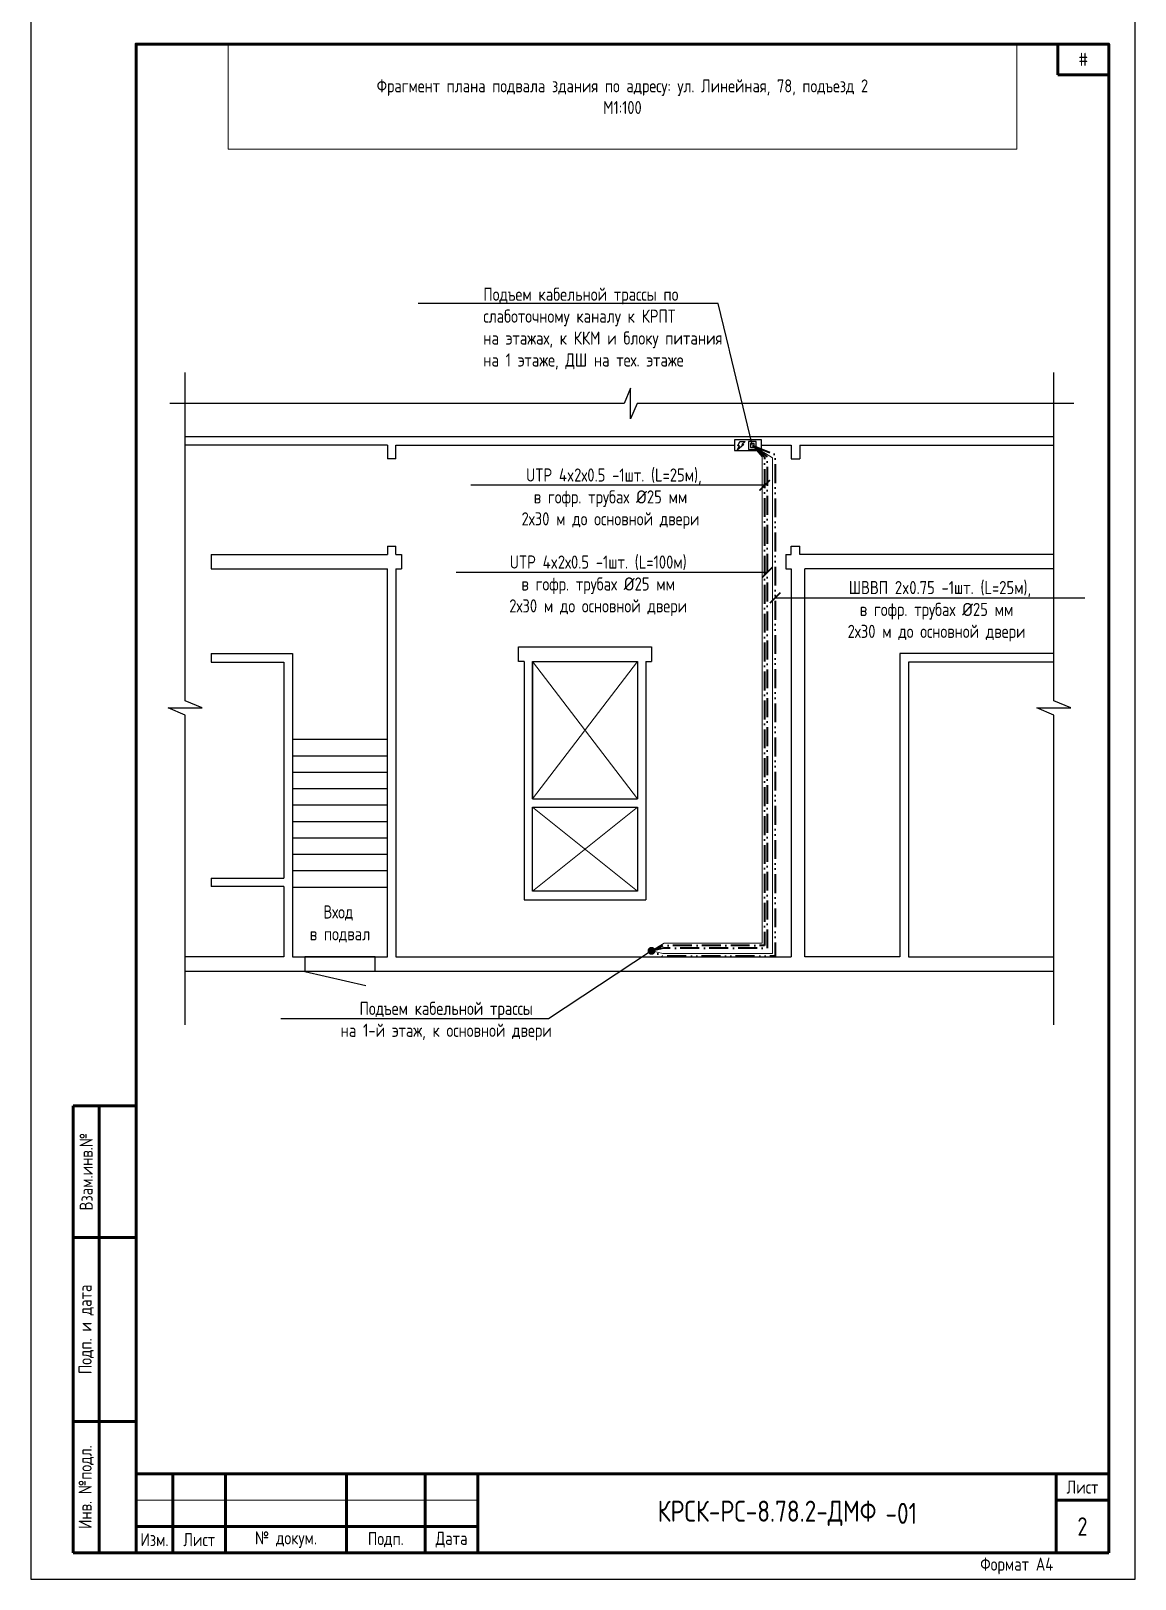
# Model space of a CAD drawing. Header units: millimetres. Extents: x -1818 to 2939, y -1518 to -220.
# Drawn here: x 629.3 to 839.3, y -813.9 to -519.4 of the extents above; entities that cross this region are included whole.
import ezdxf
from ezdxf import colors
from ezdxf.entities.mleader import LeaderData, LeaderLine
from ezdxf.math import Vec2, Vec3

# ---------------------------------------------------------------- set-up
doc = ezdxf.new("R2010")
doc.units = ezdxf.units.MM
for name, pattern in [('ACAD_ISO10W100', [18, 12, -3, 0, -3]), ('ACAD_ISO12W100', [21, 12, -3, 0, -3, 0, -3]), ('DASHED', [7, 5, -2, 0])]:
    doc.linetypes.add(name, pattern=pattern)
for name, color, linetype, lineweight in [('(034) Оформление_0', 7, 'Continuous', 9), ('ВОЛС проектир.', 5, 'DASHED', 50), ('Домофония схемы', 7, 'Continuous', 40)]:
    doc.layers.add(name, color=color, linetype=linetype, lineweight=lineweight)
for name, color, linetype in [('_', 7, 'Continuous'), ('ВДРС', 7, 'Continuous'), ('Выноски и подписи', 7, 'Continuous'), ('Планы', 7, 'Continuous')]:
    doc.layers.add(name, color=color, linetype=linetype)
doc.layers.add('ВЭ', color=7, linetype='Continuous', plot=False)
doc.styles.get("Standard").update_dxf_attribs({"font": ''})
doc.styles.get('Standard').set_extended_font_data('GOST type A')
doc.linetypes.add('Гофра Металлорукав ПНД-труба', pattern='A,0.25,-0.1,[133,ltypeshp.shx,S=0.1,R=0,X=-0.1,Y=0],-0.1,1', length=1.45)

# ---------------------------------------------------------------- blocks, each defined once
blk = doc.blocks.new('*T217')
at = {"layer": '(034) Оформление_0', "lineweight": 60, "transparency": 16777216}
for p, q in [((0, 0), (185, 0)), ((0, 0), (0, -15)), ((7, 0), (7, -15)), ((17, 0), (17, -15)), ((40, 0), (40, -15)), ((55, 0), (55, -15)), ((65, 0), (65, -15)), ((175, 0), (175, -15)), ((185, 0), (185, -15)), ((175, -5), (185, -5)), ((0, -10), (65, -10)), ((0, -15), (185, -15))]:
    blk.add_line(p, q, dxfattribs=at)
at = {"layer": '(034) Оформление_0', "transparency": 16777216}
blk.add_line((0, -5), (65, -5), dxfattribs=at)
at = {"layer": '(034) Оформление_0', "color": 0, "lineweight": 60, "transparency": 16777216, "attachment_point": 5}
for s, insert, char_height, width in [('Лист', (180, -2.5), 2.5, 10), ('{\\fGOST type A|b0|i0|c0;КРСК-РС-8.78.2-ДМФ', (120, -7.5), 4, 110), ('Изм.', (3.5, -12.5), 2.5, 7), ('Лист', (12, -12.5), 2.5, 10), ('№ докум.', (28.5, -12.5), 2.5, 21), ('Подп.', (47.5, -12.5), 2.5, 15), ('Дата', (60, -12.5), 2.5, 10)]:
    blk.add_mtext(s, dxfattribs=dict(at, insert=insert, char_height=char_height, width=width))
blk = doc.blocks.new('*U216')
blk.add_blockref('*T217', (-185, 15))
blk = doc.blocks.new('*T219')
at = {"layer": '(034) Оформление_0', "color": 0, "lineweight": 60, "transparency": 16777216}
for p, q in [((0, 0), (0, 85)), ((0, 85), (12, 85)), ((5, 0), (5, 85)), ((12, 0), (12, 85)), ((0, 60), (12, 60)), ((0, 25), (12, 25)), ((0, 0), (12, 0))]:
    blk.add_line(p, q, dxfattribs=at)
at = {"layer": '(034) Оформление_0', "color": 0, "transparency": 16777216, "char_height": 2.5, "attachment_point": 5, "rotation": 90}
for s, insert, width in [('{\\C256;Взам.инв.№\\P}', (2.5, 72.5), 25), ('{\\C256;Подп. и дата\\P}', (2.5, 42.5), 35), ('{\\C256;Инв. №подл.\\P}', (2.5, 12.5), 25)]:
    blk.add_mtext(s, dxfattribs=dict(at, insert=insert, width=width))
blk = doc.blocks.new('*T220')
at = {"lineweight": 60, "transparency": 16777216}
for p, q in [((0, 0), (9.69, 0)), ((0, 0), (0, -5.814)), ((9.69, 0), (9.69, -5.814)), ((0, -5.814), (9.69, -5.814))]:
    blk.add_line(p, q, dxfattribs=at)
at = {"color": 0, "transparency": 16777216, "insert": (4.845, -2.907), "char_height": 2.5, "width": 9.69, "attachment_point": 5}
blk.add_mtext('#', dxfattribs=at)
blk = doc.blocks.new('*U218')
at = {"layer": '(034) Оформление_0'}
blk.add_lwpolyline([(210, 297), (0, 297), (0, 0), (210, 0)], close=True, dxfattribs=at)
at = {"layer": '(034) Оформление_0', "lineweight": 60}
blk.add_lwpolyline([(205, 5), (205, 292), (20, 292), (20, 5)], close=True, dxfattribs=at)
for name, p in [('*T220', (195.31, 292)), ('*T219', (8, 5)), ('*U216', (205, 5))]:
    blk.add_blockref(name, p)
at = {"insert": (187.5, 2.5), "char_height": 2.5, "width": 35, "attachment_point": 5}
blk.add_mtext('Формат А4', dxfattribs=at)
blk = doc.blocks.new('*T269')
at = {"layer": 'Defpoints', "color": 8, "linetype": 'ByBlock', "lineweight": 0, "transparency": 16777216}
for p, q in [((0, 0), (150, 0)), ((0, 0), (0, -20)), ((150, 0), (150, -20)), ((0, -20), (150, -20))]:
    blk.add_line(p, q, dxfattribs=at)
at = {"color": 0, "transparency": 16777216, "insert": (75, -10), "char_height": 2.4694, "width": 150, "attachment_point": 5}
blk.add_mtext('{\\fGOST type A|b0|i0|c0;Фрагмент плана подвала здания по адресу: ул. Линейная, 78, подъезд 2^JМ1:100', dxfattribs=at)
blk = doc.blocks.new('_ArchTick')
at = {"color": 0, "const_width": 0.15}
blk.add_lwpolyline([(-0.5, -0.5), (0.5, 0.5)], dxfattribs=at)
blk = doc.blocks.new('План_силовой.канал')
blk.add_lwpolyline([(-3.92, 1.24), (-2.29, 1.24), (-3.24, 0.27), (-2.62, 0.27), (-4.73, -1.5), (-4.04, -0.08), (-4.56, -0.08), (-3.92, 1.24)])
at = {"layer": 'ВДРС'}
for points in [[(1.22, 1.22), (-1.23, 1.22), (-1.23, -1.23), (1.22, -1.23)], [(0.61, 0.61), (-0.61, 0.61), (-0.61, -0.61), (0.61, -0.61)]]:
    blk.add_lwpolyline(points, close=True, dxfattribs=at)

msp = doc.modelspace()

# ---------------------------------------------------------------- linework, layer by layer
at = {"layer": '_', "linetype": 'Continuous', "ltscale": 5}
msp.add_lwpolyline([(694.73, -698.32), (694.73, -695.56), (681.37, -695.56), (681.37, -698.32), (692.96, -700.98)], dxfattribs=at)
at = {"layer": 'ВОЛС проектир.', "color": 7, "linetype": 'Гофра Металлорукав ПНД-труба', "lineweight": 20, "ltscale": 5, "flags": 128}
for points in [[(766.49, -598.27), (770.33, -600.6), (770.33, -694.91), (770.33, -694.91), (749.47, -694.91), (747.28, -694.4)], [(766.49, -598.27), (768.33, -600.42), (768.33, -692.91), (749.7, -692.91), (747.28, -694.4)]]:
    msp.add_lwpolyline(points, dxfattribs=at)
at = {"layer": 'Домофония схемы', "color": 6, "linetype": 'ACAD_ISO12W100', "ltscale": 0.3, "flags": 128}
msp.add_lwpolyline([(766.49, -598.27), (770.83, -600), (770.83, -695.41), (749.41, -695.41), (747.28, -694.4)], dxfattribs=at)
at = {"layer": 'Домофония схемы', "color": 3, "linetype": 'ACAD_ISO10W100', "ltscale": 0.3, "flags": 128}
for points in [[(766.49, -598.27), (769.33, -600.41), (769.33, -693.91), (749.58, -693.91), (747.28, -694.4)], [(766.49, -598.27), (768.83, -600.5), (768.83, -693.41), (749.64, -693.41), (747.28, -694.4)]]:
    msp.add_lwpolyline(points, dxfattribs=at)
at = {"layer": 'Планы', "linetype": 'Continuous', "ltscale": 5}
for p, q in [((697.07, -598.21), (697.07, -599.26)), ((697.07, -599.26), (697.07, -600.83)), ((698.7, -600.83), (697.07, -600.83)), ((773.89, -600.83), (775.51, -600.83)), ((697.07, -617.42), (697.07, -618.98)), ((697.07, -617.42), (698.7, -617.42)), ((698.7, -618.98), (698.7, -617.42)), ((773.89, -618.98), (773.89, -617.42)), ((773.89, -617.42), (775.51, -617.42)), ((775.51, -618.98), (775.51, -617.42)), ((663.57, -618.98), (663.57, -621.75)), ((699.75, -618.98), (699.75, -621.75)), ((772.84, -618.98), (772.84, -621.75)), ((663.57, -621.75), (697.07, -621.75)), ((823.82, -621.75), (776.49, -621.75)), ((663.57, -637.86), (663.57, -639.48)), ((663.57, -680.56), (663.57, -682.19)), ((677.4, -682.19), (677.4, -695.56)), ((677.4, -695.56), (658.6, -695.56)), ((796.16, -695.56), (823.82, -695.56)), ((681.37, -698.32), (658.6, -698.32))]:
    msp.add_line(p, q, dxfattribs=at)
for points in [[(658.6, -708.48), (658.6, -649.59), (655.36, -648.2), (658.6, -648.2), (661.83, -648.2), (658.6, -646.81), (658.6, -584.37)], [(823.82, -708.48), (823.82, -649.59), (820.58, -648.2), (823.82, -648.2), (827.05, -648.2), (823.82, -646.81), (823.82, -584.37)], [(658.6, -596.58), (823.82, -596.58)], [(697.07, -598.21), (658.6, -598.21)], [(697.07, -598.21), (697.07, -598.21)], [(698.7, -600.83), (698.7, -598.21), (763.09, -598.21)], [(768.21, -598.21), (773.89, -598.21), (773.89, -600.83)], [(775.51, -598.21), (775.51, -600.83)], [(775.51, -598.21), (823.82, -598.21)], [(663.57, -618.98), (697.07, -618.98)], [(698.7, -618.98), (699.75, -618.98)], [(772.84, -618.98), (773.89, -618.98)], [(823.82, -618.98), (775.51, -618.98)], [(663.57, -637.86), (677.4, -637.86), (679.02, -637.86), (679.02, -695.56), (697.07, -695.56), (697.07, -621.75)], [(698.7, -621.75), (699.75, -621.75)], [(698.7, -621.75), (698.7, -695.56)], [(772.84, -621.75), (773.89, -621.75)], [(773.89, -621.75), (773.89, -695.56)], [(823.82, -637.86), (796.16, -637.86), (794.54, -637.86), (794.54, -695.56), (776.49, -695.56), (776.49, -621.75)], [(723.07, -639.33), (722.02, -639.33), (722.02, -636.57), (747.32, -636.57), (747.32, -639.33)], [(663.57, -639.48), (677.4, -639.48)], [(677.4, -639.48), (677.4, -680.56)], [(723.07, -639.33), (723.07, -684.67)], [(724.7, -639.33), (724.7, -665.47)], [(724.7, -665.47), (724.7, -639.33), (744.64, -639.33), (744.64, -665.47)], [(744.64, -639.33), (744.64, -665.47)], [(746.26, -639.33), (747.32, -639.33)], [(746.26, -639.33), (746.26, -684.67)], [(796.16, -639.48), (796.16, -695.56)], [(823.82, -639.48), (796.16, -639.48)], [(697.07, -654.22), (679.02, -654.22)], [(697.07, -657.34), (679.02, -657.34)], [(697.07, -660.46), (679.02, -660.46)], [(697.07, -663.59), (679.02, -663.59)], [(724.7, -665.47), (744.64, -665.47)], [(697.07, -666.71), (679.02, -666.71)], [(744.64, -667.09), (744.64, -683.05), (724.7, -683.05), (724.7, -667.09)], [(724.7, -667.09), (744.64, -667.09)], [(744.64, -667.09), (744.64, -683.05)], [(697.07, -669.83), (679.02, -669.83)], [(697.07, -672.95), (679.02, -672.95)], [(697.07, -676.08), (679.02, -676.08)], [(697.07, -679.2), (679.02, -679.2)], [(663.57, -680.56), (677.4, -680.56)], [(677.4, -682.19), (677.4, -682.19), (663.57, -682.19)], [(697.07, -682.32), (679.02, -682.32)], [(723.07, -684.67), (746.26, -684.67)], [(698.7, -695.56), (773.89, -695.56)], [(823.82, -698.32), (681.37, -698.32), (681.37, -698.32)]]:
    msp.add_lwpolyline(points, dxfattribs=at)
at = {"layer": 'Планы', "linetype": 'Continuous', "lineweight": 0, "ltscale": 5}
for points in [[(744.64, -639.33), (724.7, -665.47)], [(744.64, -665.47), (724.7, -639.33)], [(744.64, -667.09), (724.7, -683.05)], [(724.7, -667.09), (744.64, -683.05)]]:
    msp.add_lwpolyline(points, dxfattribs=at)

# ---------------------------------------------------------------- block references
msp.add_blockref('*T269', (666.78, -521.91))

# ---------------------------------------------------------------- texts
at = {"layer": '(034) Оформление_0'}
for s, insert, char_height, width, attachment_point in [('\\pi4.04291;Вход \\P\\pi1.45363;в подвал', (680.85, -685.75), 2.5, 13.6215, 1), ('-01', (791.81, -801.41), 4, 42.636, 4), ('2', (829.28, -803.91), 3.5, 10, 5)]:
    msp.add_mtext(s, dxfattribs=dict(at, insert=insert, char_height=char_height, width=width, attachment_point=attachment_point))

# ---------------------------------------------------------------- next in the draw order: leaders
at = {"layer": '(034) Оформление_0', "linetype": 'Continuous', "ltscale": 5}
ml = msp.add_multileader_mtext('Standard', dxfattribs=at)
ml.set_content('Подъем кабельной трассы по \\Pслаботочному каналу к КРПТ\\Pна этажах, к ККМ и блоку питания\\Pна 1 этаже, ДШ на тех. этаже', color=256)
ml.set_leader_properties()
ml.build(insert=Vec2(0, 0))
ml.multileader.update_dxf_attribs({"text_left_attachment_type": 6, "text_right_attachment_type": 6, "dogleg_length": 0, "arrow_head_size": 0.18})
ctx = ml.context
ctx.base_point, ctx.char_height, ctx.arrow_head_size, ctx.landing_gap_size, ctx.plane_origin = Vec3(715.32, -571.24), 2.5, 0.18, 0, Vec3(779.1, -559.18)
ctx.left_attachment, ctx.right_attachment = 6, 6
notes = []
notes.append((ctx, [(1, (1, 1, 0), (759.97, -571.24), (-1, 0), 0, [(0, [(766.49, -598.27)], 0, [])])]))
ctx.mtext.insert, ctx.mtext.flow_direction = Vec3(715.32, -568.24), 5
ctx.mtext.has_bg_fill, ctx.mtext.bg_color, ctx.mtext.bg_scale_factor, ctx.mtext.bg_transparency, ctx.mtext.use_window_bg_color = 1, -1027028792, 1.5, 0, 1
ml = msp.add_multileader_mtext('Standard', dxfattribs=at)
ml.set_content('Подъем кабельной трассы\\Pна 1-й этаж, к основной двери', color=256)
ml.set_leader_properties()
ml.build(insert=Vec2(0, 0))
ml.multileader.update_dxf_attribs({"text_left_attachment_type": 6, "text_right_attachment_type": 6, "dogleg_length": 0, "arrow_head_size": 0.18})
ctx = ml.context
ctx.base_point, ctx.char_height, ctx.arrow_head_size, ctx.landing_gap_size, ctx.plane_origin = Vec3(688.8, -707.31), 2.5, 0.18, 0, Vec3(751.18, -689.33)
ctx.left_attachment, ctx.right_attachment, ctx.text_align_type = 6, 6, 1
notes.append((ctx, [(1, (1, 1, 0), (727.73, -707.31), (-1, 0), 0, [(0, [(747.28, -694.4)], 0, [])])]))
ctx.mtext.insert, ctx.mtext.alignment, ctx.mtext.flow_direction = Vec3(708.26, -704.1), 2, 5
ctx.mtext.has_bg_fill, ctx.mtext.bg_color, ctx.mtext.bg_scale_factor, ctx.mtext.bg_transparency, ctx.mtext.use_window_bg_color = 1, -1027028792, 1.5, 0, 1
for ctx, leaders in notes:
    for number, flags, end, landing, length, lines in leaders:
        leader = LeaderData()
        leader.index, (leader.has_last_leader_line, leader.has_dogleg_vector, leader.attachment_direction) = number, flags
        leader.last_leader_point, leader.dogleg_vector, leader.dogleg_length = Vec3(end), Vec3(landing), length
        for number, points, colour, breaks in lines:
            line = LeaderLine()
            line.index, line.vertices, line.color, line.breaks = number, Vec3.list(points), colors.encode_raw_color(colour), breaks
            leader.lines.append(line)
        ctx.leaders.append(leader)

# ---------------------------------------------------------------- next in the draw order: hatches: boundary and pattern name
at = {"layer": 'Планы'}
h = msp.add_hatch(color=256, dxfattribs=at)
h.dxf.hatch_style = 1
edge = h.paths.add_edge_path()
edge.add_arc((747.31, -694.4), 0.762, -19.2004, 340.7996)

# ---------------------------------------------------------------- next in the draw order: linework, layer by layer
at = {"layer": 'ВЭ'}
msp.add_lwpolyline([(629.28, -813.91), (839.28, -813.91), (839.28, -516.91), (629.28, -516.91)], close=True, dxfattribs=at)
at = {"layer": 'Планы'}
msp.add_lwpolyline([(827.67, -590.25), (744.59, -590.25), (743.33, -593.18), (743.33, -590.25), (743.33, -587.33), (742.08, -590.25), (655.72, -590.25)], dxfattribs=at)
at = {"layer": 'Планы', "ltscale": 0.3}
msp.add_lwpolyline([(763.09, -599.25), (768.21, -599.25), (768.21, -597.16), (763.09, -597.16)], close=True, dxfattribs=at)

# ---------------------------------------------------------------- next in the draw order: block references
msp.add_blockref('*U218', (629.28, -813.91))
at = {"layer": 'Планы', "xscale": 0.6083677860268419, "yscale": 0.6083677860268419, "zscale": 0.6083677860268419}
msp.add_blockref('План_силовой.канал', (766.49, -598.27), dxfattribs=at)

# ---------------------------------------------------------------- next in the draw order: leaders
at = {"layer": 'Выноски и подписи', "linetype": 'Continuous', "ltscale": 5}
ml = msp.add_multileader_mtext('Standard', dxfattribs=at)
ml.set_content(' ШВВП 2x0.75 -1шт. (L=25м),\\Pв гофр. трубах {\\fGOST Common|b0|i0|c0|p34;%%C}25 мм \\P2х30 м до основной двери', color=256)
ml.set_leader_properties()
ml.set_arrow_properties(name='ARCHTICK')
ml.build(insert=Vec2(0, 0))
ml.multileader.update_dxf_attribs({"text_left_attachment_type": 6, "text_right_attachment_type": 6, "dogleg_length": 0, "arrow_head_size": 2})
ctx = ml.context
ctx.base_point, ctx.char_height, ctx.arrow_head_size, ctx.landing_gap_size, ctx.plane_origin = Vec3(783.94, -627.25), 2.5, 2, 0, Vec3(829.09, -628.1)
ctx.left_attachment, ctx.right_attachment, ctx.text_align_type = 6, 6, 1
notes = []
notes.append((ctx, [(1, (1, 1, 0), (783.94, -627.25), (1, 0), 0, [(0, [(770.83, -627.25)], 0, [])])]))
ctx.mtext.insert, ctx.mtext.alignment, ctx.mtext.flow_direction = Vec3(801.53, -624.04), 2, 5
ctx.mtext.has_bg_fill, ctx.mtext.bg_color, ctx.mtext.bg_scale_factor, ctx.mtext.bg_transparency, ctx.mtext.use_window_bg_color = 1, -1027028792, 1.5, 0, 1
for ctx, leaders in notes:
    for number, flags, end, landing, length, lines in leaders:
        leader = LeaderData()
        leader.index, (leader.has_last_leader_line, leader.has_dogleg_vector, leader.attachment_direction) = number, flags
        leader.last_leader_point, leader.dogleg_vector, leader.dogleg_length = Vec3(end), Vec3(landing), length
        for number, points, colour, breaks in lines:
            line = LeaderLine()
            line.index, line.vertices, line.color, line.breaks = number, Vec3.list(points), colors.encode_raw_color(colour), breaks
            leader.lines.append(line)
        ctx.leaders.append(leader)

# ---------------------------------------------------------------- next in the draw order: leaders
ml = msp.add_multileader_mtext('Standard', dxfattribs=at)
ml.set_content(' UTP 4x2х0.5 -1шт. (L=25м),\\Pв гофр. трубах {\\fGOST Common|b0|i0|c0|p34;%%C}25 мм \\P2х30 м до основной двери', color=256)
ml.set_leader_properties()
ml.set_arrow_properties(name='ARCHTICK')
ml.build(insert=Vec2(0, 0))
ml.multileader.update_dxf_attribs({"text_left_attachment_type": 6, "text_right_attachment_type": 6, "dogleg_length": 0, "arrow_head_size": 2})
ctx = ml.context
ctx.base_point, ctx.char_height, ctx.arrow_head_size, ctx.landing_gap_size, ctx.plane_origin = Vec3(722.19, -605.84), 2.5, 2, 0, Vec3(780.17, -605.31)
ctx.left_attachment, ctx.right_attachment, ctx.text_align_type = 6, 6, 1
notes = []
notes.append((ctx, [(0, (1, 1, 0), (756.83, -605.84), (-1, 0), 0, [(0, [(768.83, -605.84)], 0, [])])]))
ctx.mtext.insert, ctx.mtext.alignment, ctx.mtext.flow_direction = Vec3(739.51, -602.63), 2, 5
ctx.mtext.has_bg_fill, ctx.mtext.bg_color, ctx.mtext.bg_scale_factor, ctx.mtext.bg_transparency, ctx.mtext.use_window_bg_color = 1, -1027028792, 1.5, 0, 1
for ctx, leaders in notes:
    for number, flags, end, landing, length, lines in leaders:
        leader = LeaderData()
        leader.index, (leader.has_last_leader_line, leader.has_dogleg_vector, leader.attachment_direction) = number, flags
        leader.last_leader_point, leader.dogleg_vector, leader.dogleg_length = Vec3(end), Vec3(landing), length
        for number, points, colour, breaks in lines:
            line = LeaderLine()
            line.index, line.vertices, line.color, line.breaks = number, Vec3.list(points), colors.encode_raw_color(colour), breaks
            leader.lines.append(line)
        ctx.leaders.append(leader)

# ---------------------------------------------------------------- next in the draw order: leaders
ml = msp.add_multileader_mtext('Standard', dxfattribs=at)
ml.set_content('UTP 4x2х0.5 -1шт. (L=100м)\\Pв гофр. трубах {\\fGOST Common|b0|i0|c0|p34;%%C}25 мм \\P2х30 м до основной двери', color=256)
ml.set_leader_properties()
ml.set_arrow_properties(name='ARCHTICK')
ml.build(insert=Vec2(0, 0))
ml.multileader.update_dxf_attribs({"text_left_attachment_type": 6, "text_right_attachment_type": 6, "dogleg_length": 0, "arrow_head_size": 2})
ctx = ml.context
ctx.base_point, ctx.char_height, ctx.arrow_head_size, ctx.landing_gap_size, ctx.plane_origin = Vec3(720.12, -622.4), 2.5, 2, 0, Vec3(779.17, -621.87)
ctx.left_attachment, ctx.right_attachment, ctx.text_align_type = 6, 6, 1
notes = []
notes.append((ctx, [(0, (1, 1, 0), (754.22, -622.4), (-1, 0), 0, [(0, [(769.33, -622.4)], 0, [])])]))
ctx.mtext.insert, ctx.mtext.alignment, ctx.mtext.flow_direction = Vec3(737.17, -619.19), 2, 5
ctx.mtext.has_bg_fill, ctx.mtext.bg_color, ctx.mtext.bg_scale_factor, ctx.mtext.bg_transparency, ctx.mtext.use_window_bg_color = 1, -1027028792, 1.5, 0, 1
for ctx, leaders in notes:
    for number, flags, end, landing, length, lines in leaders:
        leader = LeaderData()
        leader.index, (leader.has_last_leader_line, leader.has_dogleg_vector, leader.attachment_direction) = number, flags
        leader.last_leader_point, leader.dogleg_vector, leader.dogleg_length = Vec3(end), Vec3(landing), length
        for number, points, colour, breaks in lines:
            line = LeaderLine()
            line.index, line.vertices, line.color, line.breaks = number, Vec3.list(points), colors.encode_raw_color(colour), breaks
            leader.lines.append(line)
        ctx.leaders.append(leader)

doc.saveas('drawing.dxf')
